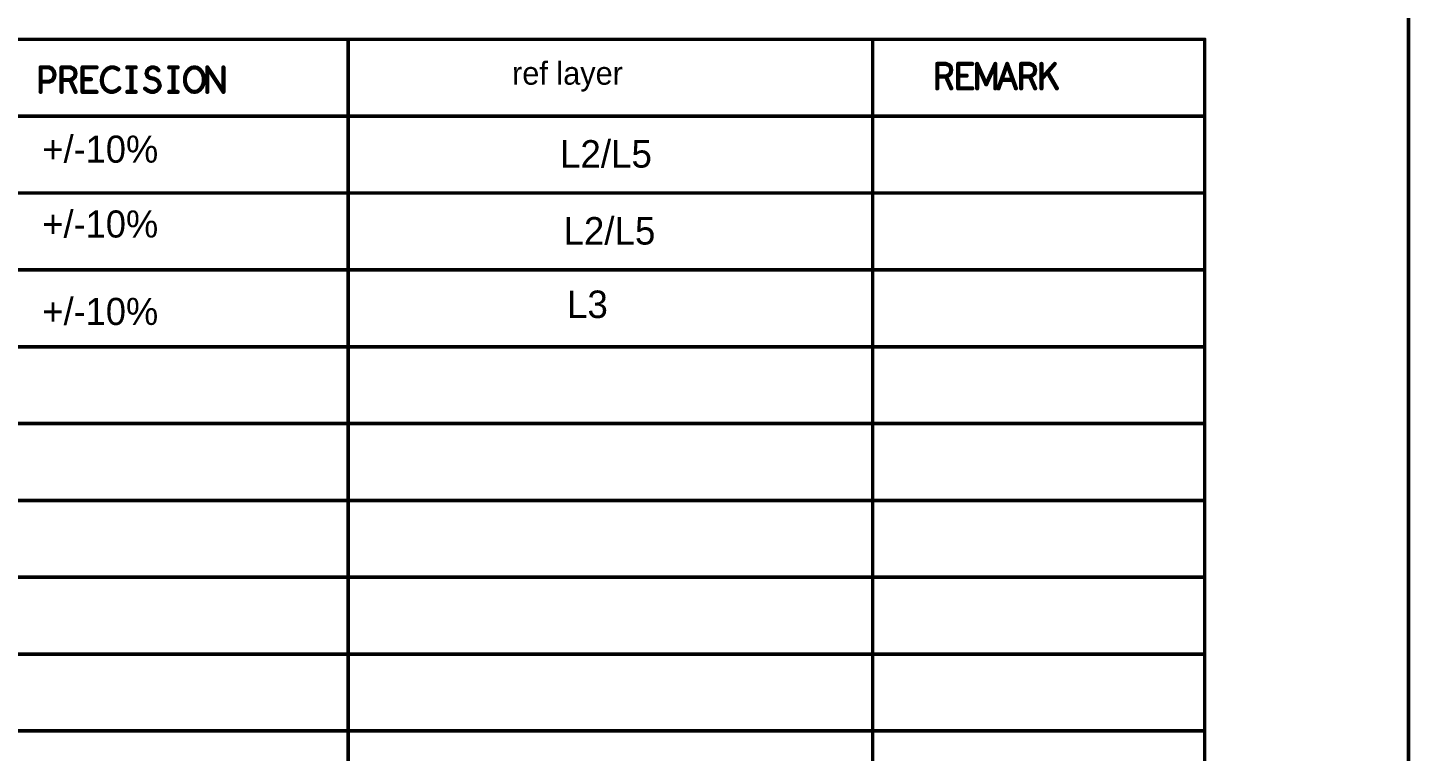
# Model space of a CAD drawing. Extents: x -2963 to -2452, y -1056 to -650.
# Drawn here: x -2567.9 to -2517.7, y -925.2 to -898.9 of the extents above; entities that cross this region are included whole.
import ezdxf

# ---------------------------------------------------------------- set-up
doc = ezdxf.new("R2010")
doc.units = 0
doc.header["$MEASUREMENT"] = 0
doc.layers.add('DRILLDRAWING', color=1, linetype='CONTINUOUS')

msp = doc.modelspace()

# ---------------------------------------------------------------- linework, layer by layer
at = {"layer": 'DRILLDRAWING'}
for points, const_width in [([(-2517.741, -990.067), (-2517.741, -738.626)], 0.13), ([(-2617.219, -899.366), (-2525.149, -899.366)], 0.13), ([(-2556.259, -903.176), (-2556.259, -899.366)], 0.13), ([(-2556.259, -899.366), (-2537.209, -899.366)], 0.13), ([(-2556.259, -946.796), (-2556.259, -899.366)], 0.13), ([(-2537.209, -903.176), (-2537.209, -899.366)], 0.13), ([(-2537.209, -899.366), (-2525.149, -899.366)], 0.13), ([(-2537.209, -946.796), (-2537.209, -899.366)], 0.13), ([(-2537.209, -946.796), (-2537.209, -899.366)], 0.13), ([(-2525.149, -946.796), (-2525.149, -899.366)], 0.13), ([(-2567.436, -901.273), (-2567.436, -900.384)], 0.152), ([(-2567.436, -900.384), (-2567.131, -900.384)], 0.152), ([(-2567.131, -900.384), (-2567.03, -900.428)], 0.152), ([(-2567.03, -900.428), (-2566.953, -900.532)], 0.152), ([(-2566.953, -900.532), (-2566.928, -900.651)], 0.152), ([(-2566.953, -900.769), (-2566.928, -900.651)], 0.152), ([(-2566.674, -901.273), (-2566.674, -900.384)], 0.152), ([(-2566.674, -900.384), (-2566.357, -900.384)], 0.152), ([(-2566.357, -900.384), (-2566.255, -900.428)], 0.152), ([(-2566.255, -900.428), (-2566.191, -900.488)], 0.152), ([(-2566.191, -900.488), (-2566.166, -900.606)], 0.152), ([(-2566.191, -900.725), (-2566.166, -900.606)], 0.152), ([(-2565.912, -901.273), (-2565.912, -900.384)], 0.152), ([(-2565.912, -900.384), (-2565.404, -900.384)], 0.152), ([(-2565.201, -900.739), (-2565.15, -900.591)], 0.152), ([(-2565.15, -900.591), (-2565.087, -900.503)], 0.152), ([(-2565.087, -900.503), (-2564.998, -900.428)], 0.152), ([(-2564.998, -900.428), (-2564.883, -900.384)], 0.152), ([(-2564.883, -900.384), (-2564.782, -900.384)], 0.152), ([(-2564.782, -900.384), (-2564.693, -900.414)], 0.152), ([(-2564.693, -900.414), (-2564.617, -900.458)], 0.152), ([(-2564.286, -900.384), (-2563.982, -900.384)], 0.152), ([(-2564.134, -901.273), (-2564.134, -900.384)], 0.152), ([(-2563.588, -900.606), (-2563.563, -900.503)], 0.152), ([(-2563.588, -900.606), (-2563.55, -900.71)], 0.152), ([(-2563.563, -900.503), (-2563.499, -900.428)], 0.152), ([(-2563.499, -900.428), (-2563.41, -900.384)], 0.152), ([(-2563.41, -900.384), (-2563.321, -900.384)], 0.152), ([(-2563.321, -900.384), (-2563.232, -900.414)], 0.152), ([(-2563.232, -900.414), (-2563.156, -900.488)], 0.152), ([(-2562.762, -900.384), (-2562.458, -900.384)], 0.152), ([(-2562.61, -901.273), (-2562.61, -900.384)], 0.152), ([(-2562.191, -900.769), (-2562.166, -900.651)], 0.152), ([(-2562.166, -900.651), (-2562.115, -900.547)], 0.152), ([(-2562.115, -900.547), (-2562.039, -900.458)], 0.152), ([(-2562.039, -900.458), (-2561.95, -900.399)], 0.152), ([(-2561.95, -900.399), (-2561.848, -900.384)], 0.152), ([(-2561.848, -900.384), (-2561.746, -900.399)], 0.152), ([(-2561.746, -900.399), (-2561.658, -900.458)], 0.152), ([(-2561.658, -900.458), (-2561.581, -900.547)], 0.152), ([(-2561.581, -900.547), (-2561.531, -900.651)], 0.152), ([(-2561.531, -900.651), (-2561.505, -900.769)], 0.152), ([(-2561.378, -901.273), (-2561.378, -900.384)], 0.152), ([(-2561.378, -900.384), (-2560.794, -901.273)], 0.152), ([(-2560.794, -901.273), (-2560.794, -900.384)], 0.152), ([(-2534.862, -901.146), (-2534.862, -900.257)], 0.152), ([(-2534.862, -900.257), (-2534.544, -900.257)], 0.152), ([(-2534.544, -900.257), (-2534.442, -900.301)], 0.152), ([(-2534.544, -900.716), (-2534.455, -900.671)], 0.152), ([(-2534.455, -900.671), (-2534.379, -900.598)], 0.152), ([(-2534.442, -900.301), (-2534.379, -900.36)], 0.152), ([(-2534.379, -900.36), (-2534.354, -900.479)], 0.152), ([(-2534.379, -900.598), (-2534.354, -900.479)], 0.152), ([(-2534.1, -901.146), (-2534.1, -900.257)], 0.152), ([(-2534.1, -900.257), (-2533.592, -900.257)], 0.152), ([(-2534.1, -900.686), (-2533.795, -900.686)], 0.152), ([(-2533.414, -901.146), (-2533.414, -900.257)], 0.152), ([(-2533.414, -900.257), (-2533.084, -900.998)], 0.152), ([(-2533.084, -900.998), (-2532.753, -900.257)], 0.152), ([(-2532.753, -901.146), (-2532.753, -900.257)], 0.152), ([(-2532.639, -901.146), (-2532.322, -900.257)], 0.152), ([(-2532.322, -900.257), (-2532.004, -901.146)], 0.152), ([(-2531.814, -901.146), (-2531.814, -900.257)], 0.152), ([(-2531.814, -900.257), (-2531.496, -900.257)], 0.152), ([(-2531.496, -900.257), (-2531.394, -900.301)], 0.152), ([(-2531.496, -900.716), (-2531.407, -900.671)], 0.152), ([(-2531.407, -900.671), (-2531.331, -900.598)], 0.152), ([(-2531.394, -900.301), (-2531.331, -900.36)], 0.152), ([(-2531.331, -900.36), (-2531.306, -900.479)], 0.152), ([(-2531.331, -900.598), (-2531.306, -900.479)], 0.152), ([(-2531.077, -901.146), (-2531.077, -900.257)], 0.152), ([(-2531.077, -900.805), (-2530.594, -900.257)], 0.152), ([(-2530.861, -900.553), (-2530.518, -901.146)], 0.152), ([(-2567.436, -900.903), (-2567.131, -900.903)], 0.152), ([(-2567.131, -900.903), (-2567.017, -900.858)], 0.152), ([(-2567.017, -900.858), (-2566.953, -900.769)], 0.152), ([(-2566.674, -900.843), (-2566.357, -900.843)], 0.152), ([(-2566.357, -900.843), (-2566.268, -900.799)], 0.152), ([(-2566.357, -900.843), (-2566.166, -901.273)], 0.152), ([(-2566.268, -900.799), (-2566.191, -900.725)], 0.152), ([(-2565.912, -900.814), (-2565.607, -900.814)], 0.152), ([(-2565.214, -900.873), (-2565.201, -900.739)], 0.152), ([(-2565.214, -900.873), (-2565.188, -901.006)], 0.152), ([(-2565.188, -901.006), (-2565.15, -901.095)], 0.152), ([(-2565.15, -901.095), (-2565.074, -901.184)], 0.152), ([(-2565.074, -901.184), (-2564.985, -901.243)], 0.152), ([(-2564.718, -901.243), (-2564.642, -901.199)], 0.152), ([(-2564.642, -901.199), (-2564.579, -901.14)], 0.152), ([(-2563.639, -901.154), (-2563.537, -901.228)], 0.152), ([(-2563.55, -900.71), (-2563.461, -900.769)], 0.152), ([(-2563.461, -900.769), (-2563.309, -900.799)], 0.152), ([(-2563.309, -900.799), (-2563.194, -900.858)], 0.152), ([(-2563.22, -901.228), (-2563.143, -901.154)], 0.152), ([(-2563.194, -900.858), (-2563.131, -900.947)], 0.152), ([(-2563.143, -901.154), (-2563.105, -901.051)], 0.152), ([(-2563.131, -900.947), (-2563.105, -901.051)], 0.152), ([(-2562.191, -900.888), (-2562.191, -900.769)], 0.152), ([(-2562.191, -900.888), (-2562.166, -901.006)], 0.152), ([(-2562.166, -901.006), (-2562.115, -901.11)], 0.152), ([(-2562.115, -901.11), (-2562.039, -901.199)], 0.152), ([(-2562.039, -901.199), (-2561.95, -901.258)], 0.152), ([(-2561.746, -901.258), (-2561.658, -901.199)], 0.152), ([(-2561.658, -901.199), (-2561.581, -901.11)], 0.152), ([(-2561.581, -901.11), (-2561.531, -901.006)], 0.152), ([(-2561.531, -901.006), (-2561.505, -900.888)], 0.152), ([(-2561.505, -900.888), (-2561.505, -900.769)], 0.152), ([(-2534.862, -900.716), (-2534.544, -900.716)], 0.152), ([(-2534.544, -900.716), (-2534.354, -901.146)], 0.152), ([(-2534.1, -901.146), (-2533.592, -901.146)], 0.152), ([(-2532.525, -900.834), (-2532.118, -900.834)], 0.152), ([(-2531.814, -900.716), (-2531.496, -900.716)], 0.152), ([(-2531.496, -900.716), (-2531.306, -901.146)], 0.152), ([(-2565.912, -901.273), (-2565.404, -901.273)], 0.152), ([(-2564.985, -901.243), (-2564.896, -901.273)], 0.152), ([(-2564.896, -901.273), (-2564.807, -901.273)], 0.152), ([(-2564.807, -901.273), (-2564.718, -901.243)], 0.152), ([(-2564.286, -901.273), (-2563.982, -901.273)], 0.152), ([(-2563.537, -901.228), (-2563.423, -901.273)], 0.152), ([(-2563.423, -901.273), (-2563.321, -901.273)], 0.152), ([(-2563.321, -901.273), (-2563.22, -901.228)], 0.152), ([(-2562.762, -901.273), (-2562.458, -901.273)], 0.152), ([(-2561.95, -901.258), (-2561.848, -901.273)], 0.152), ([(-2561.848, -901.273), (-2561.746, -901.258)], 0.152), ([(-2617.219, -902.156), (-2525.149, -902.156)], 0.13), ([(-2617.219, -904.946), (-2525.149, -904.946)], 0.13), ([(-2617.219, -907.736), (-2525.149, -907.736)], 0.13), ([(-2617.219, -910.526), (-2525.149, -910.526)], 0.13), ([(-2617.219, -913.316), (-2525.149, -913.316)], 0.13), ([(-2617.219, -916.106), (-2525.149, -916.106)], 0.13), ([(-2617.219, -918.896), (-2525.149, -918.896)], 0.13), ([(-2617.219, -921.686), (-2525.149, -921.686)], 0.13), ([(-2617.219, -924.476), (-2525.149, -924.476)], 0.13)]:
    msp.add_lwpolyline(points, dxfattribs=dict(at, const_width=const_width))
for points, const_width in [([(-2556.291, -899.366, 1), (-2556.226, -899.366, 1)], 0.065), ([(-2556.291, -899.366, 1), (-2556.226, -899.366, 1)], 0.065), ([(-2556.291, -899.366, 1), (-2556.226, -899.366, 1)], 0.065), ([(-2537.241, -899.366, 1), (-2537.176, -899.366, 1)], 0.065), ([(-2537.241, -899.366, 1), (-2537.176, -899.366, 1)], 0.065), ([(-2537.241, -899.366, 1), (-2537.176, -899.366, 1)], 0.065), ([(-2537.241, -899.366, 1), (-2537.176, -899.366, 1)], 0.065), ([(-2537.241, -899.366, 1), (-2537.176, -899.366, 1)], 0.065), ([(-2525.181, -899.366, 1), (-2525.116, -899.366, 1)], 0.065), ([(-2525.181, -899.366, 1), (-2525.116, -899.366, 1)], 0.065), ([(-2525.181, -899.366, 1), (-2525.116, -899.366, 1)], 0.065), ([(-2567.474, -900.384, 1), (-2567.398, -900.384, 1)], 0.0762), ([(-2567.474, -900.384, 1), (-2567.398, -900.384, 1)], 0.0762), ([(-2567.169, -900.384, 1), (-2567.093, -900.384, 1)], 0.0762), ([(-2567.169, -900.384, 1), (-2567.093, -900.384, 1)], 0.0762), ([(-2567.068, -900.428, 1), (-2566.992, -900.428, 1)], 0.0762), ([(-2567.068, -900.428, 1), (-2566.992, -900.428, 1)], 0.0762), ([(-2566.992, -900.532, 1), (-2566.915, -900.532, 1)], 0.0762), ([(-2566.992, -900.532, 1), (-2566.915, -900.532, 1)], 0.0762), ([(-2566.966, -900.651, 1), (-2566.89, -900.651, 1)], 0.0762), ([(-2566.966, -900.651, 1), (-2566.89, -900.651, 1)], 0.0762), ([(-2566.712, -900.384, 1), (-2566.636, -900.384, 1)], 0.0762), ([(-2566.712, -900.384, 1), (-2566.636, -900.384, 1)], 0.0762), ([(-2566.395, -900.384, 1), (-2566.318, -900.384, 1)], 0.0762), ([(-2566.395, -900.384, 1), (-2566.318, -900.384, 1)], 0.0762), ([(-2566.293, -900.428, 1), (-2566.217, -900.428, 1)], 0.0762), ([(-2566.293, -900.428, 1), (-2566.217, -900.428, 1)], 0.0762), ([(-2566.23, -900.488, 1), (-2566.153, -900.488, 1)], 0.0762), ([(-2566.23, -900.488, 1), (-2566.153, -900.488, 1)], 0.0762), ([(-2566.204, -900.606, 1), (-2566.128, -900.606, 1)], 0.0762), ([(-2566.204, -900.606, 1), (-2566.128, -900.606, 1)], 0.0762), ([(-2565.95, -900.384, 1), (-2565.874, -900.384, 1)], 0.0762), ([(-2565.95, -900.384, 1), (-2565.874, -900.384, 1)], 0.0762), ([(-2565.442, -900.384, 1), (-2565.366, -900.384, 1)], 0.0762), ([(-2565.188, -900.591, 1), (-2565.112, -900.591, 1)], 0.0762), ([(-2565.188, -900.591, 1), (-2565.112, -900.591, 1)], 0.0762), ([(-2565.125, -900.503, 1), (-2565.048, -900.503, 1)], 0.0762), ([(-2565.125, -900.503, 1), (-2565.048, -900.503, 1)], 0.0762), ([(-2565.036, -900.428, 1), (-2564.96, -900.428, 1)], 0.0762), ([(-2565.036, -900.428, 1), (-2564.96, -900.428, 1)], 0.0762), ([(-2564.921, -900.384, 1), (-2564.845, -900.384, 1)], 0.0762), ([(-2564.921, -900.384, 1), (-2564.845, -900.384, 1)], 0.0762), ([(-2564.82, -900.384, 1), (-2564.744, -900.384, 1)], 0.0762), ([(-2564.82, -900.384, 1), (-2564.744, -900.384, 1)], 0.0762), ([(-2564.731, -900.414, 1), (-2564.655, -900.414, 1)], 0.0762), ([(-2564.731, -900.414, 1), (-2564.655, -900.414, 1)], 0.0762), ([(-2564.655, -900.458, 1), (-2564.579, -900.458, 1)], 0.0762), ([(-2564.325, -900.384, 1), (-2564.248, -900.384, 1)], 0.0762), ([(-2564.172, -900.384, 1), (-2564.096, -900.384, 1)], 0.0762), ([(-2564.02, -900.384, 1), (-2563.944, -900.384, 1)], 0.0762), ([(-2563.626, -900.606, 1), (-2563.55, -900.606, 1)], 0.0762), ([(-2563.626, -900.606, 1), (-2563.55, -900.606, 1)], 0.0762), ([(-2563.601, -900.503, 1), (-2563.524, -900.503, 1)], 0.0762), ([(-2563.601, -900.503, 1), (-2563.524, -900.503, 1)], 0.0762), ([(-2563.537, -900.428, 1), (-2563.461, -900.428, 1)], 0.0762), ([(-2563.537, -900.428, 1), (-2563.461, -900.428, 1)], 0.0762), ([(-2563.448, -900.384, 1), (-2563.372, -900.384, 1)], 0.0762), ([(-2563.448, -900.384, 1), (-2563.372, -900.384, 1)], 0.0762), ([(-2563.359, -900.384, 1), (-2563.283, -900.384, 1)], 0.0762), ([(-2563.359, -900.384, 1), (-2563.283, -900.384, 1)], 0.0762), ([(-2563.27, -900.414, 1), (-2563.194, -900.414, 1)], 0.0762), ([(-2563.27, -900.414, 1), (-2563.194, -900.414, 1)], 0.0762), ([(-2563.194, -900.488, 1), (-2563.118, -900.488, 1)], 0.0762), ([(-2562.801, -900.384, 1), (-2562.724, -900.384, 1)], 0.0762), ([(-2562.648, -900.384, 1), (-2562.572, -900.384, 1)], 0.0762), ([(-2562.496, -900.384, 1), (-2562.42, -900.384, 1)], 0.0762), ([(-2562.204, -900.651, 1), (-2562.127, -900.651, 1)], 0.0762), ([(-2562.204, -900.651, 1), (-2562.127, -900.651, 1)], 0.0762), ([(-2562.153, -900.547, 1), (-2562.077, -900.547, 1)], 0.0762), ([(-2562.153, -900.547, 1), (-2562.077, -900.547, 1)], 0.0762), ([(-2562.077, -900.458, 1), (-2562, -900.458, 1)], 0.0762), ([(-2562.077, -900.458, 1), (-2562, -900.458, 1)], 0.0762), ([(-2561.988, -900.399, 1), (-2561.912, -900.399, 1)], 0.0762), ([(-2561.988, -900.399, 1), (-2561.912, -900.399, 1)], 0.0762), ([(-2561.886, -900.384, 1), (-2561.81, -900.384, 1)], 0.0762), ([(-2561.886, -900.384, 1), (-2561.81, -900.384, 1)], 0.0762), ([(-2561.785, -900.399, 1), (-2561.708, -900.399, 1)], 0.0762), ([(-2561.785, -900.399, 1), (-2561.708, -900.399, 1)], 0.0762), ([(-2561.696, -900.458, 1), (-2561.619, -900.458, 1)], 0.0762), ([(-2561.696, -900.458, 1), (-2561.619, -900.458, 1)], 0.0762), ([(-2561.619, -900.547, 1), (-2561.543, -900.547, 1)], 0.0762), ([(-2561.619, -900.547, 1), (-2561.543, -900.547, 1)], 0.0762), ([(-2561.569, -900.651, 1), (-2561.492, -900.651, 1)], 0.0762), ([(-2561.569, -900.651, 1), (-2561.492, -900.651, 1)], 0.0762), ([(-2561.416, -900.384, 1), (-2561.34, -900.384, 1)], 0.0762), ([(-2561.416, -900.384, 1), (-2561.34, -900.384, 1)], 0.0762), ([(-2560.832, -900.384, 1), (-2560.756, -900.384, 1)], 0.0762), ([(-2534.9, -900.257, 1), (-2534.823, -900.257, 1)], 0.0762), ([(-2534.9, -900.257, 1), (-2534.823, -900.257, 1)], 0.0762), ([(-2534.582, -900.257, 1), (-2534.506, -900.257, 1)], 0.0762), ([(-2534.582, -900.257, 1), (-2534.506, -900.257, 1)], 0.0762), ([(-2534.493, -900.671, 1), (-2534.417, -900.671, 1)], 0.0762), ([(-2534.493, -900.671, 1), (-2534.417, -900.671, 1)], 0.0762), ([(-2534.481, -900.301, 1), (-2534.404, -900.301, 1)], 0.0762), ([(-2534.481, -900.301, 1), (-2534.404, -900.301, 1)], 0.0762), ([(-2534.417, -900.36, 1), (-2534.341, -900.36, 1)], 0.0762), ([(-2534.417, -900.36, 1), (-2534.341, -900.36, 1)], 0.0762), ([(-2534.417, -900.598, 1), (-2534.341, -900.598, 1)], 0.0762), ([(-2534.417, -900.598, 1), (-2534.341, -900.598, 1)], 0.0762), ([(-2534.392, -900.479, 1), (-2534.315, -900.479, 1)], 0.0762), ([(-2534.392, -900.479, 1), (-2534.315, -900.479, 1)], 0.0762), ([(-2534.138, -900.257, 1), (-2534.061, -900.257, 1)], 0.0762), ([(-2534.138, -900.257, 1), (-2534.061, -900.257, 1)], 0.0762), ([(-2534.138, -900.686, 1), (-2534.061, -900.686, 1)], 0.0762), ([(-2533.833, -900.686, 1), (-2533.757, -900.686, 1)], 0.0762), ([(-2533.63, -900.257, 1), (-2533.553, -900.257, 1)], 0.0762), ([(-2533.452, -900.257, 1), (-2533.376, -900.257, 1)], 0.0762), ([(-2533.452, -900.257, 1), (-2533.376, -900.257, 1)], 0.0762), ([(-2532.791, -900.257, 1), (-2532.715, -900.257, 1)], 0.0762), ([(-2532.791, -900.257, 1), (-2532.715, -900.257, 1)], 0.0762), ([(-2532.36, -900.257, 1), (-2532.283, -900.257, 1)], 0.0762), ([(-2532.36, -900.257, 1), (-2532.283, -900.257, 1)], 0.0762), ([(-2531.852, -900.257, 1), (-2531.775, -900.257, 1)], 0.0762), ([(-2531.852, -900.257, 1), (-2531.775, -900.257, 1)], 0.0762), ([(-2531.534, -900.257, 1), (-2531.458, -900.257, 1)], 0.0762), ([(-2531.534, -900.257, 1), (-2531.458, -900.257, 1)], 0.0762), ([(-2531.445, -900.671, 1), (-2531.369, -900.671, 1)], 0.0762), ([(-2531.445, -900.671, 1), (-2531.369, -900.671, 1)], 0.0762), ([(-2531.433, -900.301, 1), (-2531.356, -900.301, 1)], 0.0762), ([(-2531.433, -900.301, 1), (-2531.356, -900.301, 1)], 0.0762), ([(-2531.369, -900.36, 1), (-2531.293, -900.36, 1)], 0.0762), ([(-2531.369, -900.36, 1), (-2531.293, -900.36, 1)], 0.0762), ([(-2531.369, -900.598, 1), (-2531.293, -900.598, 1)], 0.0762), ([(-2531.369, -900.598, 1), (-2531.293, -900.598, 1)], 0.0762), ([(-2531.344, -900.479, 1), (-2531.267, -900.479, 1)], 0.0762), ([(-2531.344, -900.479, 1), (-2531.267, -900.479, 1)], 0.0762), ([(-2531.115, -900.257, 1), (-2531.039, -900.257, 1)], 0.0762), ([(-2530.899, -900.553, 1), (-2530.823, -900.553, 1)], 0.0762), ([(-2530.632, -900.257, 1), (-2530.556, -900.257, 1)], 0.0762), ([(-2567.474, -900.903, 1), (-2567.398, -900.903, 1)], 0.0762), ([(-2567.169, -900.903, 1), (-2567.093, -900.903, 1)], 0.0762), ([(-2567.169, -900.903, 1), (-2567.093, -900.903, 1)], 0.0762), ([(-2567.055, -900.858, 1), (-2566.979, -900.858, 1)], 0.0762), ([(-2567.055, -900.858, 1), (-2566.979, -900.858, 1)], 0.0762), ([(-2566.992, -900.769, 1), (-2566.915, -900.769, 1)], 0.0762), ([(-2566.992, -900.769, 1), (-2566.915, -900.769, 1)], 0.0762), ([(-2566.712, -900.843, 1), (-2566.636, -900.843, 1)], 0.0762), ([(-2566.395, -900.843, 1), (-2566.318, -900.843, 1)], 0.0762), ([(-2566.395, -900.843, 1), (-2566.318, -900.843, 1)], 0.0762), ([(-2566.395, -900.843, 1), (-2566.318, -900.843, 1)], 0.0762), ([(-2566.306, -900.799, 1), (-2566.23, -900.799, 1)], 0.0762), ([(-2566.306, -900.799, 1), (-2566.23, -900.799, 1)], 0.0762), ([(-2566.23, -900.725, 1), (-2566.153, -900.725, 1)], 0.0762), ([(-2566.23, -900.725, 1), (-2566.153, -900.725, 1)], 0.0762), ([(-2565.95, -900.814, 1), (-2565.874, -900.814, 1)], 0.0762), ([(-2565.645, -900.814, 1), (-2565.569, -900.814, 1)], 0.0762), ([(-2565.252, -900.873, 1), (-2565.175, -900.873, 1)], 0.0762), ([(-2565.252, -900.873, 1), (-2565.175, -900.873, 1)], 0.0762), ([(-2565.239, -900.739, 1), (-2565.163, -900.739, 1)], 0.0762), ([(-2565.239, -900.739, 1), (-2565.163, -900.739, 1)], 0.0762), ([(-2565.226, -901.006, 1), (-2565.15, -901.006, 1)], 0.0762), ([(-2565.226, -901.006, 1), (-2565.15, -901.006, 1)], 0.0762), ([(-2565.188, -901.095, 1), (-2565.112, -901.095, 1)], 0.0762), ([(-2565.188, -901.095, 1), (-2565.112, -901.095, 1)], 0.0762), ([(-2565.112, -901.184, 1), (-2565.036, -901.184, 1)], 0.0762), ([(-2565.112, -901.184, 1), (-2565.036, -901.184, 1)], 0.0762), ([(-2564.68, -901.199, 1), (-2564.604, -901.199, 1)], 0.0762), ([(-2564.68, -901.199, 1), (-2564.604, -901.199, 1)], 0.0762), ([(-2564.617, -901.14, 1), (-2564.54, -901.14, 1)], 0.0762), ([(-2563.677, -901.154, 1), (-2563.601, -901.154, 1)], 0.0762), ([(-2563.588, -900.71, 1), (-2563.512, -900.71, 1)], 0.0762), ([(-2563.588, -900.71, 1), (-2563.512, -900.71, 1)], 0.0762), ([(-2563.499, -900.769, 1), (-2563.423, -900.769, 1)], 0.0762), ([(-2563.499, -900.769, 1), (-2563.423, -900.769, 1)], 0.0762), ([(-2563.347, -900.799, 1), (-2563.27, -900.799, 1)], 0.0762), ([(-2563.347, -900.799, 1), (-2563.27, -900.799, 1)], 0.0762), ([(-2563.232, -900.858, 1), (-2563.156, -900.858, 1)], 0.0762), ([(-2563.232, -900.858, 1), (-2563.156, -900.858, 1)], 0.0762), ([(-2563.182, -901.154, 1), (-2563.105, -901.154, 1)], 0.0762), ([(-2563.182, -901.154, 1), (-2563.105, -901.154, 1)], 0.0762), ([(-2563.169, -900.947, 1), (-2563.093, -900.947, 1)], 0.0762), ([(-2563.169, -900.947, 1), (-2563.093, -900.947, 1)], 0.0762), ([(-2563.143, -901.051, 1), (-2563.067, -901.051, 1)], 0.0762), ([(-2563.143, -901.051, 1), (-2563.067, -901.051, 1)], 0.0762), ([(-2562.229, -900.769, 1), (-2562.153, -900.769, 1)], 0.0762), ([(-2562.229, -900.769, 1), (-2562.153, -900.769, 1)], 0.0762), ([(-2562.229, -900.888, 1), (-2562.153, -900.888, 1)], 0.0762), ([(-2562.229, -900.888, 1), (-2562.153, -900.888, 1)], 0.0762), ([(-2562.204, -901.006, 1), (-2562.127, -901.006, 1)], 0.0762), ([(-2562.204, -901.006, 1), (-2562.127, -901.006, 1)], 0.0762), ([(-2562.153, -901.11, 1), (-2562.077, -901.11, 1)], 0.0762), ([(-2562.153, -901.11, 1), (-2562.077, -901.11, 1)], 0.0762), ([(-2562.077, -901.199, 1), (-2562, -901.199, 1)], 0.0762), ([(-2562.077, -901.199, 1), (-2562, -901.199, 1)], 0.0762), ([(-2561.696, -901.199, 1), (-2561.619, -901.199, 1)], 0.0762), ([(-2561.696, -901.199, 1), (-2561.619, -901.199, 1)], 0.0762), ([(-2561.619, -901.11, 1), (-2561.543, -901.11, 1)], 0.0762), ([(-2561.619, -901.11, 1), (-2561.543, -901.11, 1)], 0.0762), ([(-2561.569, -901.006, 1), (-2561.492, -901.006, 1)], 0.0762), ([(-2561.569, -901.006, 1), (-2561.492, -901.006, 1)], 0.0762), ([(-2561.543, -900.769, 1), (-2561.467, -900.769, 1)], 0.0762), ([(-2561.543, -900.769, 1), (-2561.467, -900.769, 1)], 0.0762), ([(-2561.543, -900.888, 1), (-2561.467, -900.888, 1)], 0.0762), ([(-2561.543, -900.888, 1), (-2561.467, -900.888, 1)], 0.0762), ([(-2534.9, -900.716, 1), (-2534.823, -900.716, 1)], 0.0762), ([(-2534.9, -901.146, 1), (-2534.823, -901.146, 1)], 0.0762), ([(-2534.582, -900.716, 1), (-2534.506, -900.716, 1)], 0.0762), ([(-2534.582, -900.716, 1), (-2534.506, -900.716, 1)], 0.0762), ([(-2534.582, -900.716, 1), (-2534.506, -900.716, 1)], 0.0762), ([(-2534.392, -901.146, 1), (-2534.315, -901.146, 1)], 0.0762), ([(-2534.138, -901.146, 1), (-2534.061, -901.146, 1)], 0.0762), ([(-2534.138, -901.146, 1), (-2534.061, -901.146, 1)], 0.0762), ([(-2533.63, -901.146, 1), (-2533.553, -901.146, 1)], 0.0762), ([(-2533.452, -901.146, 1), (-2533.376, -901.146, 1)], 0.0762), ([(-2533.122, -900.998, 1), (-2533.045, -900.998, 1)], 0.0762), ([(-2533.122, -900.998, 1), (-2533.045, -900.998, 1)], 0.0762), ([(-2532.791, -901.146, 1), (-2532.715, -901.146, 1)], 0.0762), ([(-2532.677, -901.146, 1), (-2532.601, -901.146, 1)], 0.0762), ([(-2532.563, -900.834, 1), (-2532.487, -900.834, 1)], 0.0762), ([(-2532.156, -900.834, 1), (-2532.08, -900.834, 1)], 0.0762), ([(-2532.042, -901.146, 1), (-2531.966, -901.146, 1)], 0.0762), ([(-2531.852, -900.716, 1), (-2531.775, -900.716, 1)], 0.0762), ([(-2531.852, -901.146, 1), (-2531.775, -901.146, 1)], 0.0762), ([(-2531.534, -900.716, 1), (-2531.458, -900.716, 1)], 0.0762), ([(-2531.534, -900.716, 1), (-2531.458, -900.716, 1)], 0.0762), ([(-2531.534, -900.716, 1), (-2531.458, -900.716, 1)], 0.0762), ([(-2531.344, -901.146, 1), (-2531.267, -901.146, 1)], 0.0762), ([(-2531.115, -900.805, 1), (-2531.039, -900.805, 1)], 0.0762), ([(-2531.115, -901.146, 1), (-2531.039, -901.146, 1)], 0.0762), ([(-2530.556, -901.146, 1), (-2530.48, -901.146, 1)], 0.0762), ([(-2567.474, -901.273, 1), (-2567.398, -901.273, 1)], 0.0762), ([(-2566.712, -901.273, 1), (-2566.636, -901.273, 1)], 0.0762), ([(-2566.204, -901.273, 1), (-2566.128, -901.273, 1)], 0.0762), ([(-2565.95, -901.273, 1), (-2565.874, -901.273, 1)], 0.0762), ([(-2565.95, -901.273, 1), (-2565.874, -901.273, 1)], 0.0762), ([(-2565.442, -901.273, 1), (-2565.366, -901.273, 1)], 0.0762), ([(-2565.023, -901.243, 1), (-2564.947, -901.243, 1)], 0.0762), ([(-2565.023, -901.243, 1), (-2564.947, -901.243, 1)], 0.0762), ([(-2564.934, -901.273, 1), (-2564.858, -901.273, 1)], 0.0762), ([(-2564.934, -901.273, 1), (-2564.858, -901.273, 1)], 0.0762), ([(-2564.845, -901.273, 1), (-2564.769, -901.273, 1)], 0.0762), ([(-2564.845, -901.273, 1), (-2564.769, -901.273, 1)], 0.0762), ([(-2564.756, -901.243, 1), (-2564.68, -901.243, 1)], 0.0762), ([(-2564.756, -901.243, 1), (-2564.68, -901.243, 1)], 0.0762), ([(-2564.325, -901.273, 1), (-2564.248, -901.273, 1)], 0.0762), ([(-2564.172, -901.273, 1), (-2564.096, -901.273, 1)], 0.0762), ([(-2564.02, -901.273, 1), (-2563.944, -901.273, 1)], 0.0762), ([(-2563.575, -901.228, 1), (-2563.499, -901.228, 1)], 0.0762), ([(-2563.575, -901.228, 1), (-2563.499, -901.228, 1)], 0.0762), ([(-2563.461, -901.273, 1), (-2563.385, -901.273, 1)], 0.0762), ([(-2563.461, -901.273, 1), (-2563.385, -901.273, 1)], 0.0762), ([(-2563.359, -901.273, 1), (-2563.283, -901.273, 1)], 0.0762), ([(-2563.359, -901.273, 1), (-2563.283, -901.273, 1)], 0.0762), ([(-2563.258, -901.228, 1), (-2563.182, -901.228, 1)], 0.0762), ([(-2563.258, -901.228, 1), (-2563.182, -901.228, 1)], 0.0762), ([(-2562.801, -901.273, 1), (-2562.724, -901.273, 1)], 0.0762), ([(-2562.648, -901.273, 1), (-2562.572, -901.273, 1)], 0.0762), ([(-2562.496, -901.273, 1), (-2562.42, -901.273, 1)], 0.0762), ([(-2561.988, -901.258, 1), (-2561.912, -901.258, 1)], 0.0762), ([(-2561.988, -901.258, 1), (-2561.912, -901.258, 1)], 0.0762), ([(-2561.886, -901.273, 1), (-2561.81, -901.273, 1)], 0.0762), ([(-2561.886, -901.273, 1), (-2561.81, -901.273, 1)], 0.0762), ([(-2561.785, -901.258, 1), (-2561.708, -901.258, 1)], 0.0762), ([(-2561.785, -901.258, 1), (-2561.708, -901.258, 1)], 0.0762), ([(-2561.416, -901.273, 1), (-2561.34, -901.273, 1)], 0.0762), ([(-2560.832, -901.273, 1), (-2560.756, -901.273, 1)], 0.0762), ([(-2560.832, -901.273, 1), (-2560.756, -901.273, 1)], 0.0762), ([(-2525.181, -902.156, 1), (-2525.116, -902.156, 1)], 0.065), ([(-2556.291, -903.176, 1), (-2556.226, -903.176, 1)], 0.065), ([(-2537.241, -903.176, 1), (-2537.176, -903.176, 1)], 0.065), ([(-2525.181, -904.946, 1), (-2525.116, -904.946, 1)], 0.065), ([(-2525.181, -907.736, 1), (-2525.116, -907.736, 1)], 0.065), ([(-2525.181, -910.526, 1), (-2525.116, -910.526, 1)], 0.065), ([(-2525.181, -913.316, 1), (-2525.116, -913.316, 1)], 0.065), ([(-2525.181, -916.106, 1), (-2525.116, -916.106, 1)], 0.065), ([(-2525.181, -918.896, 1), (-2525.116, -918.896, 1)], 0.065), ([(-2525.181, -921.686, 1), (-2525.116, -921.686, 1)], 0.065), ([(-2525.181, -924.476, 1), (-2525.116, -924.476, 1)], 0.065)]:
    msp.add_lwpolyline(points, format="xyb", close=True, dxfattribs=dict(at, const_width=const_width))

# ---------------------------------------------------------------- texts
for s, height, p in [('ref layer', 0.8334, (-2550.309, -901.012)), ('+/-10%', 0.9844, (-2567.371, -903.844)), ('L2/L5', 0.9975, (-2548.567, -904.023)), ('+/-10%', 0.9844, (-2567.371, -906.562)), ('L2/L5', 0.9975, (-2548.44, -906.817)), ('L3', 0.9975, (-2548.313, -909.484)), ('+/-10%', 0.9844, (-2567.371, -909.737))]:
    msp.add_text(s, height=height, dxfattribs=at).set_placement(p)

doc.saveas('drawing.dxf')
